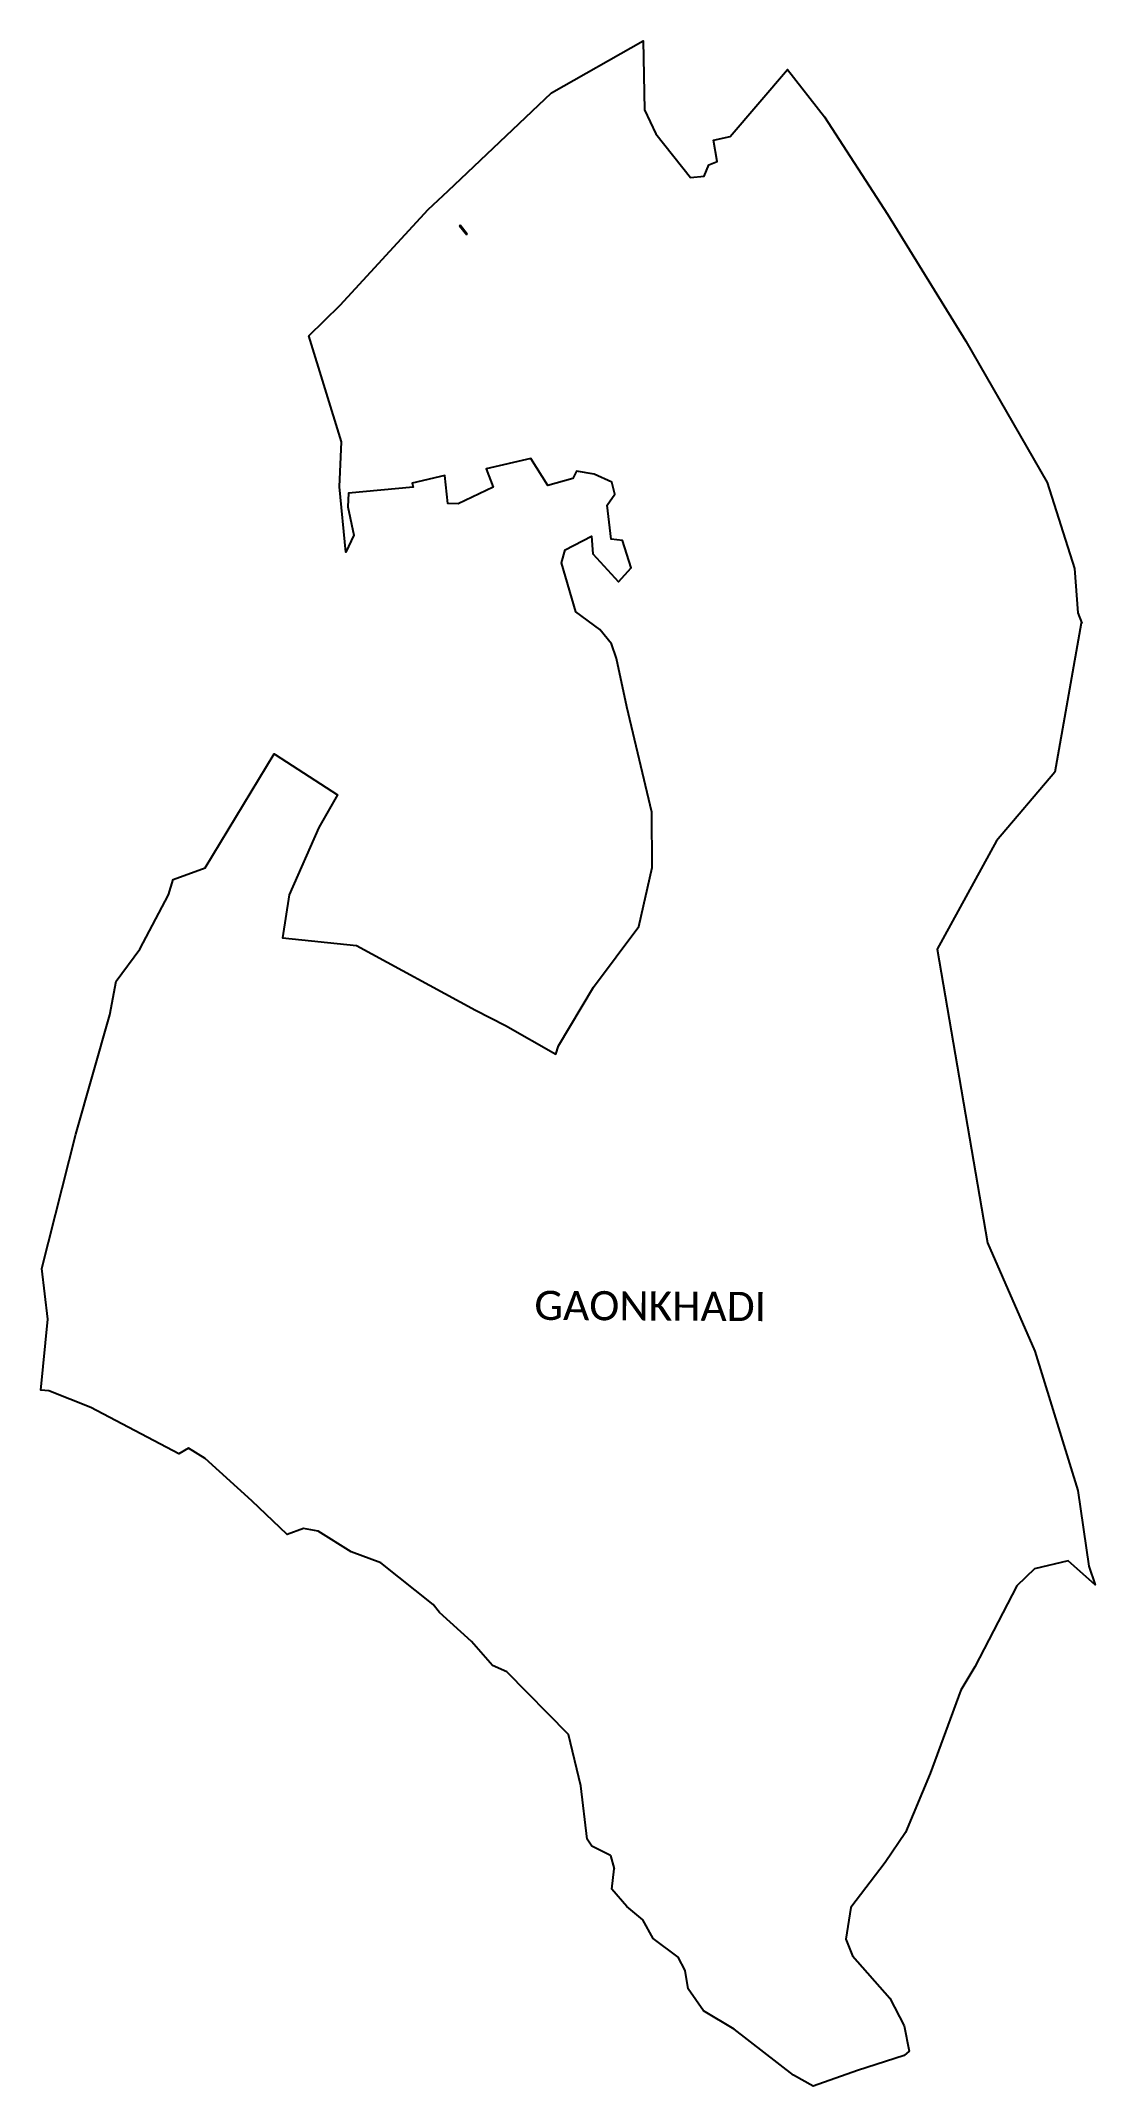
# Model space of a CAD drawing. Header units: metres. Extents: x 319662 to 323428, y 1852503 to 1859804.
import ezdxf

# ---------------------------------------------------------------- set-up
doc = ezdxf.new("R2010")
doc.units = ezdxf.units.M
doc.header["$MEASUREMENT"] = 0
for name, color, linetype in [('JETTY', 51, 'Continuous'), ('JETTY HATCH', 210, 'Continuous'), ('village', 3, 'Continuous'), ('VILLAGE NAME', 250, 'Continuous')]:
    doc.layers.add(name, color=color, linetype=linetype)
doc.styles.get("Standard").update_dxf_attribs({"font": 'arial.ttf'})

msp = doc.modelspace()

# ---------------------------------------------------------------- linework, layer by layer
at = {"layer": 'JETTY'}
for p, q in [((321159.5, 1859146.4), (321157, 1859144.4)), ((321157, 1859144.4), (321183.1, 1859111.9)), ((321185.1, 1859113.5), (321159.5, 1859146.4)), ((321183.1, 1859111.9), (321185.1, 1859113.5))]:
    msp.add_line(p, q, dxfattribs=at)
at = {"layer": 'JETTY HATCH', "linetype": 'Continuous'}
for p, q in [((321157.9, 1859143.4), (321160.1, 1859145.7)), ((321167.5, 1859136.2), (321158.3, 1859145.4)), ((321159.4, 1859141.4), (321161.7, 1859143.7)), ((321161, 1859139.5), (321163.2, 1859141.7)), ((321179.7, 1859120.4), (321162.5, 1859137.6)), ((321162.6, 1859137.5), (321164.8, 1859139.7)), ((321164.2, 1859135.5), (321166.3, 1859137.7)), ((321165.7, 1859133.6), (321167.8, 1859135.7)), ((321167.3, 1859131.6), (321169.4, 1859133.7)), ((321168.9, 1859129.7), (321170.9, 1859131.7)), ((321170.5, 1859127.7), (321172.5, 1859129.7)), ((321172, 1859125.7), (321174, 1859127.7)), ((321173.6, 1859123.8), (321175.6, 1859125.8)), ((321175.2, 1859121.8), (321177.1, 1859123.8)), ((321176.8, 1859119.9), (321178.7, 1859121.8)), ((321184, 1859112.6), (321176.9, 1859119.7)), ((321178.3, 1859117.9), (321180.2, 1859119.8)), ((321179.9, 1859115.9), (321181.8, 1859117.8)), ((321181.5, 1859114), (321183.3, 1859115.8)), ((321183.1, 1859112), (321184.8, 1859113.8))]:
    msp.add_line(p, q, dxfattribs=at)
at = {"layer": 'village'}
msp.add_lwpolyline([(321697.4, 1853326.5), (321709.9, 1853279.1)], dxfattribs=at)
at = {"layer": 'village', "color": 3}
for points in [[(321697.4, 1853326.5, 0), (321629.6, 1853359.2, 0), (321613.8, 1853384.6, 0), (321590.9, 1853574.6, 0), (321546.9, 1853757.9, 0), (321326.5, 1853981.5, 0), (321275.4, 1854004.2, 0), (321200.4, 1854090.4, 0), (321086.3, 1854193.9, 0), (321062.9, 1854222.7, 0), (320876.7, 1854371.2, 0), (320770, 1854410.7, 0), (320652.5, 1854483.6, 0), (320600.1, 1854493.4, 0), (320541.3, 1854471.9, 0), (320415.1, 1854592.1, 0), (320248.2, 1854743.6, 0), (320189.7, 1854780.3, 0), (320154.9, 1854760.1, 0), (319840.5, 1854925, 0), (319689.8, 1854984.6, 0), (319661.8, 1854987, 0), (319686.8, 1855241.1, 0), (319665.7, 1855422.2, 0), (319787.2, 1855900.7, 0), (319908.5, 1856327.2, 0), (319930.6, 1856447.3, 0), (320014.9, 1856561.3, 0), (320117.2, 1856755.4, 0), (320134.9, 1856810.6, 0), (320248.9, 1856852, 0), (320494.7, 1857258.7, 0), (320498.5, 1857256.2, 0), (320721.7, 1857112.6, 0), (320654.9, 1856995.8, 0), (320548.8, 1856756, 0), (320524.9, 1856601.6, 0), (320789.7, 1856574.8, 0), (321214.3, 1856343.9, 0), (321322.2, 1856289.2, 0), (321501.8, 1856187.2, 0), (321510.6, 1856216.7, 0), (321635.5, 1856426.1, 0), (321798, 1856643, 0), (321845.6, 1856853, 0), (321844.6, 1857050.3, 0), (321755.5, 1857426.5, 0), (321718.5, 1857599.7, 0), (321700.5, 1857651.5, 0), (321659.2, 1857703.2, 0), (321573, 1857766.1, 0), (321522, 1857941, 0), (321535, 1857987.5, 0), (321629.4, 1858036.1, 0), (321633.3, 1857973.5, 0), (321725.8, 1857873.3, 0), (321771.2, 1857923, 0), (321739.5, 1858020, 0), (321699.4, 1858025.3, 0), (321684.8, 1858146.8, 0), (321711.8, 1858185.9, 0), (321701.4, 1858229.2, 0), (321637.9, 1858257.6, 0), (321575, 1858268.4, 0), (321561.7, 1858241.8, 0), (321473, 1858216.8, 0), (321412.6, 1858313.7, 0), (321252.4, 1858276.4, 0), (321278, 1858210.7, 0), (321152.4, 1858151.5, 0), (321115.6, 1858153.1, 0), (321104.8, 1858252.2, 0), (320988, 1858225.3, 0), (320992.4, 1858210.9, 0), (320760.3, 1858189.4, 0), (320757.9, 1858141.3, 0), (320780, 1858039.1, 0), (320751.7, 1857979.1, 0), (320728.6, 1858212.4, 0), (320735.9, 1858372.8, 0), (320618.9, 1858750.7, 0), (320731.3, 1858860.4, 0), (321045.7, 1859202.1, 0), (321116.5, 1859269, 0), (321486.5, 1859619, 0), (321814.1, 1859804, 0), (321818.7, 1859557.8, 0), (321859.2, 1859472.2, 0), (321983.1, 1859316.4, 0), (322031.9, 1859321.3, 0), (322048.7, 1859361.8, 0), (322078, 1859373.6, 0), (322064.3, 1859450.2, 0), (322124.2, 1859462.2, 0), (322328.9, 1859701.4, 0), (322461.2, 1859532.7, 0), (322686.6, 1859185.4, 0), (322966, 1858732.7, 0), (323256.4, 1858227.2, 0), (323354.5, 1857921, 0), (323366.5, 1857762.3, 0), (323380.9, 1857725.7, 0), (323378.3, 1857725.7, 0), (323284.6, 1857193, 0), (323076, 1856948.2, 0), (322864.2, 1856561.2, 0), (323043.3, 1855513.1, 0)], [(323043.3, 1855513.1, 0), (323212.5, 1855126.9, 0), (323366.5, 1854629.7, 0), (323405.7, 1854358.9, 0), (323428.1, 1854291.9, 0), (323331.9, 1854378.7, 0), (323211, 1854349.5, 0), (323148.8, 1854288.3, 0), (322997.9, 1853999.2, 0), (322948.9, 1853916.5, 0), (322839.1, 1853619.1, 0), (322750.2, 1853408.5, 0), (322677.6, 1853301.8, 0), (322555.8, 1853140.6, 0), (322537.4, 1853027.9, 0), (322561.7, 1852967.5, 0), (322695, 1852817.3, 0), (322745.7, 1852718.2, 0), (322763.8, 1852627.5, 0), (322746, 1852612.1, 0), (322579.5, 1852558.8, 0), (322421.4, 1852503, 0), (322350.7, 1852541.8, 0), (322138.4, 1852706.7, 0), (322029.2, 1852771.3, 0), (321973.8, 1852850.2, 0), (321963.7, 1852915.7, 0), (321938.7, 1852963.4, 0), (321848.8, 1853029.7, 0), (321812.2, 1853096.9, 0), (321755.7, 1853143.7, 0), (321702.1, 1853205.8, 0), (321709.9, 1853279.1, 0)]]:
    msp.add_polyline3d(points, dxfattribs=at)

# ---------------------------------------------------------------- texts
at = {"layer": 'VILLAGE NAME', "insert": (321425.2, 1855342.3), "char_height": 104.042, "attachment_point": 1, "rotation": 359.67619}
msp.add_mtext_dynamic_manual_height_columns('{\\fCalibri|b0|i0|c0|p34;GAONKHADI}', width=1335.183, gutter_width=520.2, heights=[0], dxfattribs=at)

doc.saveas('drawing.dxf')
